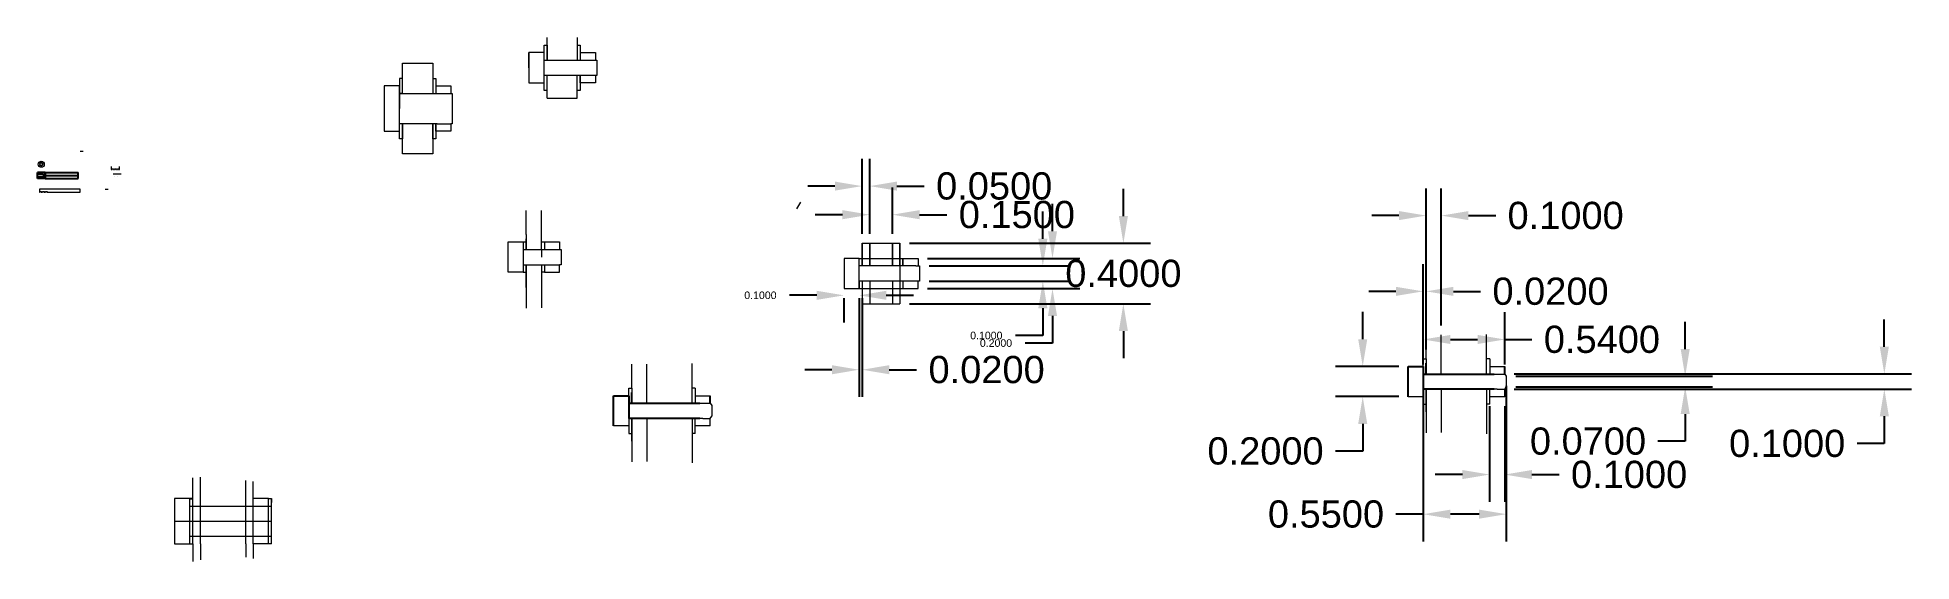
# Model space of a CAD drawing. Header units: inches. Extents: x 21.9 to 34.3, y 21.9 to 25.4.
import ezdxf

# ---------------------------------------------------------------- set-up
doc = ezdxf.new("R2010")
doc.units = ezdxf.units.IN
doc.header["$MEASUREMENT"] = 0
doc.layers.get('Defpoints').update_dxf_attribs({"color": 4})
doc.layers.add('suruburi', color=7, linetype='Continuous', lineweight=13)
doc.styles.get("Standard").update_dxf_attribs({"font": 'arial.ttf'})
doc.dimstyles.get("Standard").update_dxf_attribs({"dimtxt": 0.18, "dimasz": 0.18, "dimexe": 0.18, "dimexo": 0.0625, "dimgap": 0.09, "dimtad": 0, "dimtih": 1, "dimtoh": 1, "dimdec": 4, "dimzin": 0, "dimdsep": 46, "dimtxsty": 'Standard', "dimcen": 0.09, "dimadec": 0, "dimazin": 0, "dimtfac": 1, "dimtdec": 4, "dimtofl": 0, "dimtmove": 0, "dimatfit": 3, "dimfxl": 1, "dimtolj": 1, "dimtzin": 0, "dimarcsym": 0})

# ---------------------------------------------------------------- blocks, each defined once
blk = doc.blocks.new('*D14')
at = {"layer": 'Defpoints', "color": 0, "lineweight": -2, "transparency": 16777216}
for p, q in [((28.614, 24.08), (28.614, 24.26)), ((27.787, 23.9), (28.794, 23.9)), ((27.787, 23.7), (28.794, 23.7)), ((28.614, 23.52), (28.614, 23.34)), ((28.614, 23.34), (28.434, 23.34))]:
    blk.add_line(p, q, dxfattribs=at)
at = {"layer": 'Defpoints', "color": 0, "transparency": 16777216}
for p in [(27.724, 23.9), (27.724, 23.7), (28.614, 23.7)]:
    blk.add_point(p, dxfattribs=at)
for points in [[(28.584, 24.08), (28.644, 24.08), (28.614, 23.9)], [(28.584, 23.52), (28.644, 23.52), (28.614, 23.7)]]:
    blk.add_solid(points, dxfattribs=at)
at = {"layer": 'Defpoints', "color": 0, "transparency": 16777216, "insert": (28.24, 23.34), "char_height": 0.18, "attachment_point": 5}
blk.add_mtext('\\A1;{\\H0.27778x;0.2000}', dxfattribs=at)
blk = doc.blocks.new('*D15')
at = {"layer": 'Defpoints', "color": 0, "lineweight": -2, "transparency": 16777216}
for p, q in [((29.083, 24.18), (29.083, 24.36)), ((27.667, 24), (29.263, 24)), ((27.667, 23.6), (29.263, 23.6)), ((29.083, 23.42), (29.083, 23.24))]:
    blk.add_line(p, q, dxfattribs=at)
at = {"layer": 'Defpoints', "color": 0, "transparency": 16777216}
for p in [(27.604, 24), (27.604, 23.6), (29.083, 23.6)]:
    blk.add_point(p, dxfattribs=at)
for points in [[(29.053, 24.18), (29.113, 24.18), (29.083, 24)], [(29.053, 23.42), (29.113, 23.42), (29.083, 23.6)]]:
    blk.add_solid(points, dxfattribs=at)
at = {"layer": 'Defpoints', "color": 0, "transparency": 16777216, "insert": (29.083, 23.8), "char_height": 0.18, "attachment_point": 5}
blk.add_mtext('\\A1;0.4000', dxfattribs=at)
blk = doc.blocks.new('*D16')
at = {"layer": 'Defpoints', "color": 0, "lineweight": -2, "transparency": 16777216}
for p, q in [((28.55, 24.03), (28.55, 24.21)), ((27.797, 23.85), (28.73, 23.85)), ((27.797, 23.75), (28.73, 23.75)), ((28.55, 23.57), (28.55, 23.39)), ((28.55, 23.39), (28.37, 23.39))]:
    blk.add_line(p, q, dxfattribs=at)
at = {"layer": 'Defpoints', "color": 0, "transparency": 16777216}
for p in [(27.734, 23.85), (27.734, 23.75), (28.55, 23.75)]:
    blk.add_point(p, dxfattribs=at)
for points in [[(28.52, 24.03), (28.58, 24.03), (28.55, 23.85)], [(28.52, 23.57), (28.58, 23.57), (28.55, 23.75)]]:
    blk.add_solid(points, dxfattribs=at)
at = {"layer": 'Defpoints', "color": 0, "transparency": 16777216, "insert": (28.176, 23.39), "char_height": 0.18, "attachment_point": 5}
blk.add_mtext('\\A1;{\\H0.27778x;0.1000}', dxfattribs=at)
blk = doc.blocks.new('*D17')
at = {"layer": 'Defpoints', "color": 0, "lineweight": -2, "transparency": 16777216}
for p, q in [((27.354, 24.062), (27.354, 24.558)), ((27.404, 24.062), (27.404, 24.558)), ((27.174, 24.378), (26.994, 24.378)), ((27.584, 24.378), (27.764, 24.378))]:
    blk.add_line(p, q, dxfattribs=at)
at = {"layer": 'Defpoints', "color": 0, "transparency": 16777216}
for p in [(27.404, 24.378), (27.354, 24), (27.404, 24)]:
    blk.add_point(p, dxfattribs=at)
for points in [[(27.174, 24.408), (27.174, 24.348), (27.354, 24.378)], [(27.584, 24.408), (27.584, 24.348), (27.404, 24.378)]]:
    blk.add_solid(points, dxfattribs=at)
at = {"layer": 'Defpoints', "color": 0, "transparency": 16777216, "insert": (28.228, 24.378), "char_height": 0.18, "attachment_point": 5}
blk.add_mtext('\\A1;0.0500', dxfattribs=at)
blk = doc.blocks.new('*D18')
at = {"layer": 'Defpoints', "color": 0, "lineweight": -2, "transparency": 16777216}
for p, q in [((27.404, 24.062), (27.404, 24.369)), ((27.554, 24.062), (27.554, 24.369)), ((27.224, 24.189), (27.044, 24.189)), ((27.734, 24.189), (27.914, 24.189))]:
    blk.add_line(p, q, dxfattribs=at)
at = {"layer": 'Defpoints', "color": 0, "transparency": 16777216}
for p in [(27.554, 24.189), (27.404, 24), (27.554, 24)]:
    blk.add_point(p, dxfattribs=at)
for points in [[(27.224, 24.219), (27.224, 24.159), (27.404, 24.189)], [(27.734, 24.219), (27.734, 24.159), (27.554, 24.189)]]:
    blk.add_solid(points, dxfattribs=at)
at = {"layer": 'Defpoints', "color": 0, "transparency": 16777216, "insert": (28.378, 24.189), "char_height": 0.18, "attachment_point": 5}
blk.add_mtext('\\A1;0.1500', dxfattribs=at)
blk = doc.blocks.new('*D19')
at = {"layer": 'Defpoints', "color": 0, "lineweight": -2, "transparency": 16777216}
for p, q in [((27.334, 23.637), (27.334, 22.984)), ((27.354, 23.637), (27.354, 22.984)), ((27.154, 23.164), (26.974, 23.164)), ((27.534, 23.164), (27.714, 23.164))]:
    blk.add_line(p, q, dxfattribs=at)
at = {"layer": 'Defpoints', "color": 0, "transparency": 16777216}
for p in [(27.334, 23.7), (27.354, 23.7), (27.354, 23.164)]:
    blk.add_point(p, dxfattribs=at)
for points in [[(27.154, 23.194), (27.154, 23.134), (27.334, 23.164)], [(27.534, 23.194), (27.534, 23.134), (27.354, 23.164)]]:
    blk.add_solid(points, dxfattribs=at)
at = {"layer": 'Defpoints', "color": 0, "transparency": 16777216, "insert": (28.178, 23.164), "char_height": 0.18, "attachment_point": 5}
blk.add_mtext('\\A1;0.0200', dxfattribs=at)
blk = doc.blocks.new('*D20')
at = {"layer": 'Defpoints', "color": 0, "lineweight": -2, "transparency": 16777216}
for p, q in [((27.054, 23.656), (26.874, 23.656)), ((27.234, 23.637), (27.234, 23.476)), ((27.334, 23.637), (27.334, 23.476)), ((27.514, 23.656), (27.694, 23.656))]:
    blk.add_line(p, q, dxfattribs=at)
at = {"layer": 'Defpoints', "color": 0, "transparency": 16777216}
for p in [(27.234, 23.7), (27.334, 23.7), (27.234, 23.656)]:
    blk.add_point(p, dxfattribs=at)
for points in [[(27.054, 23.686), (27.054, 23.626), (27.234, 23.656)], [(27.514, 23.686), (27.514, 23.626), (27.334, 23.656)]]:
    blk.add_solid(points, dxfattribs=at)
at = {"layer": 'Defpoints', "color": 0, "transparency": 16777216, "insert": (26.681, 23.656), "char_height": 0.18, "attachment_point": 5}
blk.add_mtext('\\A1;{\\H0.27778x;0.1000}', dxfattribs=at)
blk = doc.blocks.new('*D23')
at = {"layer": 'Defpoints', "color": 0, "lineweight": -2, "transparency": 16777216}
for p, q in [((31.067, 23.298), (31.067, 23.862)), ((31.087, 23.298), (31.087, 23.862)), ((30.887, 23.682), (30.707, 23.682)), ((31.267, 23.682), (31.447, 23.682))]:
    blk.add_line(p, q, dxfattribs=at)
at = {"layer": 'Defpoints', "color": 0, "transparency": 16777216}
for p in [(31.087, 23.682), (31.067, 23.236), (31.087, 23.236)]:
    blk.add_point(p, dxfattribs=at)
for points in [[(30.887, 23.712), (30.887, 23.652), (31.067, 23.682)], [(31.267, 23.712), (31.267, 23.652), (31.087, 23.682)]]:
    blk.add_solid(points, dxfattribs=at)
at = {"layer": 'Defpoints', "color": 0, "transparency": 16777216, "insert": (31.91, 23.682), "char_height": 0.18, "attachment_point": 5}
blk.add_mtext('\\A1;0.0200', dxfattribs=at)
blk = doc.blocks.new('*D24')
at = {"layer": 'Defpoints', "color": 0, "lineweight": -2, "transparency": 16777216}
for p, q in [((31.087, 23.456), (31.087, 24.363)), ((31.187, 23.456), (31.187, 24.363)), ((30.907, 24.183), (30.727, 24.183)), ((31.367, 24.183), (31.547, 24.183))]:
    blk.add_line(p, q, dxfattribs=at)
at = {"layer": 'Defpoints', "color": 0, "transparency": 16777216}
for p in [(31.187, 24.183), (31.087, 23.393), (31.187, 23.393)]:
    blk.add_point(p, dxfattribs=at)
for points in [[(30.907, 24.213), (30.907, 24.153), (31.087, 24.183)], [(31.367, 24.213), (31.367, 24.153), (31.187, 24.183)]]:
    blk.add_solid(points, dxfattribs=at)
at = {"layer": 'Defpoints', "color": 0, "transparency": 16777216, "insert": (32.01, 24.183), "char_height": 0.18, "attachment_point": 5}
blk.add_mtext('\\A1;0.1000', dxfattribs=at)
blk = doc.blocks.new('*D25')
at = {"layer": 'Defpoints', "color": 0, "lineweight": -2, "transparency": 16777216}
for p, q in [((31.507, 22.923), (31.507, 22.291)), ((31.607, 22.923), (31.607, 22.291)), ((31.327, 22.471), (31.147, 22.471)), ((31.787, 22.471), (31.967, 22.471))]:
    blk.add_line(p, q, dxfattribs=at)
at = {"layer": 'Defpoints', "color": 0, "transparency": 16777216}
for p in [(31.507, 22.986), (31.607, 22.986), (31.607, 22.471)]:
    blk.add_point(p, dxfattribs=at)
for points in [[(31.327, 22.501), (31.327, 22.441), (31.507, 22.471)], [(31.787, 22.501), (31.787, 22.441), (31.607, 22.471)]]:
    blk.add_solid(points, dxfattribs=at)
at = {"layer": 'Defpoints', "color": 0, "transparency": 16777216, "insert": (32.43, 22.471), "char_height": 0.18, "attachment_point": 5}
blk.add_mtext('\\A1;0.1000', dxfattribs=at)
blk = doc.blocks.new('*D27')
at = {"layer": 'Defpoints', "color": 0, "lineweight": -2, "transparency": 16777216}
for p, q in [((31.067, 23.058), (31.067, 22.029)), ((31.617, 23.058), (31.617, 22.029)), ((31.067, 22.209), (30.887, 22.209)), ((31.437, 22.209), (31.247, 22.209))]:
    blk.add_line(p, q, dxfattribs=at)
at = {"layer": 'Defpoints', "color": 0, "transparency": 16777216}
for p in [(31.067, 23.121), (31.617, 23.121), (31.067, 22.209)]:
    blk.add_point(p, dxfattribs=at)
for points in [[(31.247, 22.239), (31.247, 22.179), (31.067, 22.209)], [(31.437, 22.239), (31.437, 22.179), (31.617, 22.209)]]:
    blk.add_solid(points, dxfattribs=at)
at = {"layer": 'Defpoints', "color": 0, "transparency": 16777216, "insert": (30.424, 22.209), "char_height": 0.18, "attachment_point": 5}
blk.add_mtext('\\A1;0.5500', dxfattribs=at)
blk = doc.blocks.new('*D28')
at = {"layer": 'Defpoints', "color": 0, "lineweight": -2, "transparency": 16777216}
for p, q in [((31.067, 23.198), (31.067, 23.544)), ((31.607, 23.198), (31.607, 23.544)), ((31.247, 23.364), (31.427, 23.364)), ((31.607, 23.364), (31.787, 23.364))]:
    blk.add_line(p, q, dxfattribs=at)
at = {"layer": 'Defpoints', "color": 0, "transparency": 16777216}
for p in [(31.607, 23.364), (31.067, 23.136), (31.607, 23.136)]:
    blk.add_point(p, dxfattribs=at)
for points in [[(31.247, 23.394), (31.247, 23.334), (31.067, 23.364)], [(31.427, 23.394), (31.427, 23.334), (31.607, 23.364)]]:
    blk.add_solid(points, dxfattribs=at)
at = {"layer": 'Defpoints', "color": 0, "transparency": 16777216, "insert": (32.25, 23.364), "char_height": 0.18, "attachment_point": 5}
blk.add_mtext('\\A1;0.5400', dxfattribs=at)
blk = doc.blocks.new('*D29')
at = {"layer": 'Defpoints', "color": 0, "lineweight": -2, "transparency": 16777216}
for p, q in [((32.801, 23.301), (32.801, 23.481)), ((31.68, 23.121), (32.981, 23.121)), ((31.68, 23.051), (32.981, 23.051)), ((32.801, 22.871), (32.801, 22.691)), ((32.801, 22.691), (32.621, 22.691))]:
    blk.add_line(p, q, dxfattribs=at)
at = {"layer": 'Defpoints', "color": 0, "transparency": 16777216}
for p in [(31.617, 23.121), (31.617, 23.051), (32.801, 23.051)]:
    blk.add_point(p, dxfattribs=at)
for points in [[(32.771, 23.301), (32.831, 23.301), (32.801, 23.121)], [(32.771, 22.871), (32.831, 22.871), (32.801, 23.051)]]:
    blk.add_solid(points, dxfattribs=at)
at = {"layer": 'Defpoints', "color": 0, "transparency": 16777216, "insert": (32.158, 22.691), "char_height": 0.18, "attachment_point": 5}
blk.add_mtext('\\A1;0.0700', dxfattribs=at)
blk = doc.blocks.new('*D30')
at = {"layer": 'Defpoints', "color": 0, "lineweight": -2, "transparency": 16777216}
for p, q in [((30.667, 23.366), (30.667, 23.546)), ((30.905, 23.186), (30.487, 23.186)), ((30.905, 22.986), (30.487, 22.986)), ((30.667, 22.806), (30.667, 22.626)), ((30.667, 22.626), (30.487, 22.626))]:
    blk.add_line(p, q, dxfattribs=at)
at = {"layer": 'Defpoints', "color": 0, "transparency": 16777216}
for p in [(30.967, 23.186), (30.667, 22.986), (30.967, 22.986)]:
    blk.add_point(p, dxfattribs=at)
for points in [[(30.637, 23.366), (30.697, 23.366), (30.667, 23.186)], [(30.637, 22.806), (30.697, 22.806), (30.667, 22.986)]]:
    blk.add_solid(points, dxfattribs=at)
at = {"layer": 'Defpoints', "color": 0, "transparency": 16777216, "insert": (30.024, 22.626), "char_height": 0.18, "attachment_point": 5}
blk.add_mtext('\\A1;0.2000', dxfattribs=at)
blk = doc.blocks.new('*D31')
at = {"layer": 'Defpoints', "color": 0, "lineweight": -2, "transparency": 16777216}
for p, q in [((34.119, 23.316), (34.119, 23.496)), ((31.67, 23.136), (34.299, 23.136)), ((31.67, 23.036), (34.299, 23.036)), ((34.119, 22.856), (34.119, 22.676)), ((34.119, 22.676), (33.939, 22.676))]:
    blk.add_line(p, q, dxfattribs=at)
at = {"layer": 'Defpoints', "color": 0, "transparency": 16777216}
for p in [(31.607, 23.136), (31.607, 23.036), (34.119, 23.036)]:
    blk.add_point(p, dxfattribs=at)
for points in [[(34.089, 23.316), (34.149, 23.316), (34.119, 23.136)], [(34.089, 22.856), (34.149, 22.856), (34.119, 23.036)]]:
    blk.add_solid(points, dxfattribs=at)
at = {"layer": 'Defpoints', "color": 0, "transparency": 16777216, "insert": (33.476, 22.676), "char_height": 0.18, "attachment_point": 5}
blk.add_mtext('\\A1;0.1000', dxfattribs=at)

msp = doc.modelspace()

# ---------------------------------------------------------------- linework, layer by layer
for p, q in [((31.08718, 23.13575), (31.08718, 23.20666)), ((30.96718, 22.98575), (30.96718, 23.18575)), ((30.96718, 23.18575), (31.06718, 23.18575)), ((31.06718, 23.18575), (31.06718, 23.13575)), ((31.06718, 23.13575), (31.06718, 23.03575)), ((31.06718, 23.13575), (31.08718, 23.13575)), ((31.08718, 23.13575), (31.38718, 23.13575)), ((31.38718, 23.13575), (31.40718, 23.13575)), ((31.40718, 23.13575), (31.50718, 23.13575)), ((31.50718, 23.13575), (31.53718, 23.13575)), ((31.60718, 23.13575), (31.60718, 23.18575)), ((25.70926, 22.79239), (25.70926, 22.99239)), ((25.70926, 22.99239), (25.80926, 22.99239)), ((25.80926, 22.99239), (25.80926, 22.94239)), ((25.82926, 22.94239), (25.82926, 23.01329)), ((26.34926, 22.94239), (26.34926, 22.99239)), ((31.53718, 23.03575), (31.06718, 23.03575)), ((25.80926, 22.94239), (25.80926, 22.84239)), ((25.80926, 22.94239), (25.82926, 22.94239)), ((26.27926, 22.84239), (25.80926, 22.84239)), ((25.82926, 22.94239), (26.12926, 22.94239)), ((26.12926, 22.94239), (26.14926, 22.94239)), ((26.14926, 22.94239), (26.24926, 22.94239)), ((26.24926, 22.94239), (26.27926, 22.94239))]:
    msp.add_line(p, q)
at = {"layer": 'Defpoints'}
for p, q in [((21.89654, 24.42788), (21.89654, 24.46788)), ((21.94654, 24.46788), (21.89654, 24.46788)), ((21.93654, 24.45788), (21.89654, 24.45788)), ((21.89654, 24.45788), (21.93654, 24.45788)), ((21.93654, 24.43788), (21.89654, 24.43788)), ((21.93654, 24.45788), (21.93654, 24.43788)), ((21.94654, 24.44788), (21.94654, 24.46788)), ((21.94654, 24.46788), (21.94654, 24.42788)), ((21.94654, 24.46788), (22.16654, 24.46788)), ((21.94654, 24.44788), (22.16654, 24.44788)), ((22.16654, 24.42788), (22.16654, 24.46788)), ((21.94654, 24.42788), (21.89654, 24.42788)), ((21.94654, 24.42788), (22.16654, 24.42788)), ((22.9044, 22.31277), (22.9244, 22.31277))]:
    msp.add_line(p, q, dxfattribs=at)
at = {"layer": 'suruburi'}
for p, q in [((25.24894, 25.21036, -0.31611), (25.24894, 25.31036, -0.31611)), ((25.24894, 25.31036, -0.31611), (25.26894, 25.31036, -0.31611)), ((25.26894, 25.21036, -0.31611), (25.26894, 25.36036, -0.31611)), ((25.26894, 25.31036, -0.31611), (25.26894, 25.21036, -0.31611)), ((25.46894, 25.36036, -0.31611), (25.46894, 25.21036, -0.31611)), ((25.46894, 25.31036, -0.31611), (25.48894, 25.31036, -0.31611)), ((25.48894, 25.31036, -0.31611), (25.48894, 25.21036, -0.31611)), ((24.31193, 25.09028), (24.31193, 25.19028)), ((24.31193, 25.19028), (24.51193, 25.19028)), ((24.51193, 25.19028), (24.51193, 24.99028)), ((25.14894, 25.16036, -0.31611), (25.14894, 25.26036, -0.31611)), ((25.14894, 25.26036, -0.31611), (25.14894, 25.06036, -0.31611)), ((25.24894, 25.26036, -0.31611), (25.14894, 25.26036, -0.31611)), ((25.24894, 25.06036, -0.31611), (25.24894, 25.26036, -0.31611)), ((25.24894, 25.16036, -0.31611), (25.24894, 25.21036, -0.31611)), ((25.24894, 25.21036, -0.31611), (25.59894, 25.21036, -0.31611)), ((25.48894, 25.26036, -0.31611), (25.58894, 25.26036, -0.31611)), ((25.58894, 25.26036, -0.31611), (25.58894, 25.21036, -0.31611)), ((25.59894, 25.21036, -0.31611), (25.59894, 25.11036, -0.31611)), ((24.31193, 25.09028), (24.29193, 25.09028)), ((24.29193, 25.09028), (24.29193, 24.89028)), ((24.31193, 24.99028), (24.31193, 25.09028)), ((24.51193, 25.09028), (24.53193, 25.09028)), ((24.53193, 25.09028), (24.53193, 24.99028)), ((25.14894, 25.06036, -0.31611), (25.24894, 25.06036, -0.31611)), ((25.59894, 25.11036, -0.31611), (25.24894, 25.11036, -0.31611)), ((25.24894, 25.01036, -0.31611), (25.24894, 25.06036, -0.31611)), ((25.26894, 25.01036, -0.31611), (25.26894, 25.11036, -0.31611)), ((25.46894, 25.01036, -0.31611), (25.46894, 25.11036, -0.31611)), ((25.48894, 25.06036, -0.31611), (25.48894, 25.11036, -0.31611)), ((25.48894, 25.11036, -0.31611), (25.48894, 25.01036, -0.31611)), ((25.58894, 25.06036, -0.31611), (25.48894, 25.06036, -0.31611)), ((25.58894, 25.11036, -0.31611), (25.58894, 25.06036, -0.31611)), ((24.29193, 25.04028), (24.19193, 25.04028)), ((24.19193, 25.04028), (24.19193, 24.74028)), ((24.29193, 24.89028), (24.29193, 25.04028)), ((24.31193, 24.99028), (24.29193, 24.99028)), ((24.29193, 24.99028), (24.54193, 24.99028)), ((24.29193, 24.99028), (24.63193, 24.99028)), ((24.29193, 24.99028), (24.64193, 24.99028)), ((24.53193, 25.04028), (24.63193, 25.04028)), ((24.63193, 25.04028), (24.63193, 24.99028)), ((24.64193, 24.99028), (24.64193, 24.79028)), ((25.26894, 25.01036, -0.31611), (25.24894, 25.01036, -0.31611)), ((25.26894, 24.96036, -0.31611), (25.26894, 25.01036, -0.31611)), ((25.26894, 24.96036, -0.31611), (25.46894, 24.96036, -0.31611)), ((25.48894, 25.01036, -0.31611), (25.46894, 25.01036, -0.31611)), ((25.46894, 24.96036, -0.31611), (25.46894, 25.01036, -0.31611)), ((24.29193, 24.74028), (24.29193, 24.89028)), ((24.19193, 24.74028), (24.29193, 24.74028)), ((24.54193, 24.79028), (24.29193, 24.79028)), ((24.29193, 24.69028), (24.29193, 24.74028)), ((24.31193, 24.69028), (24.29193, 24.69028)), ((24.31193, 24.59028), (24.31193, 24.79028)), ((24.31193, 24.79028), (24.31193, 24.69028)), ((24.51193, 24.69028), (24.51193, 24.79028)), ((24.51193, 24.79028), (24.51193, 24.59028)), ((24.53193, 24.69028), (24.51193, 24.69028)), ((24.53193, 24.74028), (24.53193, 24.79028)), ((24.53193, 24.79028), (24.53193, 24.69028)), ((24.63193, 24.74028), (24.53193, 24.74028)), ((24.54193, 24.79028), (24.63193, 24.79028)), ((24.64193, 24.79028), (24.63193, 24.79028)), ((24.63193, 24.79028), (24.63193, 24.74028)), ((22.17794, 24.6081, 0.02661), (22.19794, 24.6081, 0.02661)), ((24.51193, 24.59028), (24.31193, 24.59028)), ((22.39656, 24.45883), (22.44977, 24.45883)), ((22.42656, 24.43883), (22.42656, 24.43883)), ((21.90994, 24.35827), (21.90994, 24.33827)), ((22.17994, 24.35827), (21.90994, 24.35827)), ((21.90994, 24.33827), (21.91494, 24.33827)), ((21.90994, 24.33827), (21.91494, 24.33827)), ((21.90994, 24.33827), (21.91494, 24.33827)), ((21.91494, 24.33827), (21.91494, 24.34329)), ((21.91494, 24.34329), (21.91994, 24.34327)), ((21.91994, 24.33827), (21.91994, 24.34327)), ((21.91994, 24.33827), (21.92494, 24.33827)), ((21.92494, 24.34327), (21.92494, 24.33827)), ((21.92494, 24.34327), (21.92994, 24.34327)), ((21.92994, 24.33827), (21.92994, 24.34327)), ((21.92994, 24.33827), (21.93494, 24.33827)), ((21.93494, 24.34327), (21.93494, 24.33827)), ((21.93494, 24.34327), (21.93994, 24.34327)), ((21.93994, 24.33827), (21.93994, 24.34327)), ((21.93994, 24.33827), (21.94494, 24.33827)), ((21.94494, 24.34327), (21.94494, 24.33827)), ((21.94494, 24.34327), (21.94994, 24.34327)), ((21.94994, 24.33827), (21.94994, 24.34327)), ((21.94994, 24.33827), (21.95494, 24.33827)), ((21.95494, 24.34327), (21.95494, 24.33827)), ((21.95494, 24.34327), (21.95994, 24.34327)), ((21.95994, 24.34327), (21.95994, 24.33827)), ((21.95994, 24.33827), (22.17994, 24.33827)), ((22.17994, 24.33827), (22.17994, 24.35827)), ((22.34421, 24.35817, 0.02661), (22.36421, 24.35817, 0.02661)), ((25.13143, 24.05854, 0.11), (25.13143, 24.21628, 0.11)), ((25.23143, 23.95854, 0.11), (25.23143, 24.21673, 0.11)), ((26.94564, 24.27102, -0.00249), (26.92078, 24.22764)), ((25.01143, 23.80854, 0.11), (25.01143, 24.00854, 0.11)), ((25.01143, 24.00854, 0.11), (25.11143, 24.00854, 0.11)), ((25.11143, 24.00854, 0.11), (25.11143, 23.95854, 0.11)), ((25.11143, 24.00854, 0.11), (25.13143, 24.00854, 0.11)), ((25.11143, 23.95854, 0.11), (25.11143, 23.85854, 0.11)), ((25.11143, 23.95854, 0.11), (25.13143, 23.95854, 0.11)), ((25.11143, 23.95854, 0.11), (25.35143, 23.95854, 0.11)), ((25.11143, 23.95854, 0.11), (25.36143, 23.95854, 0.11)), ((25.13143, 24.05854, 0.11), (25.13143, 23.95854, 0.11)), ((25.13143, 23.95854, 0.11), (25.13143, 24.02945, 0.11)), ((25.23143, 23.95854, 0.11), (25.23143, 24.00854, 0.11)), ((25.23143, 24.00854, 0.11), (25.33143, 24.00854, 0.11)), ((25.23143, 24.00854, 0.11), (25.25143, 24.00854, 0.11)), ((25.23143, 23.95854, 0.11), (25.23143, 23.90854, 0.11)), ((25.25143, 24.00854, 0.11), (25.25143, 23.95854, 0.11)), ((25.33143, 24.00854, 0.11), (25.35143, 24.00854, 0.11)), ((25.35143, 24.00854, 0.11), (25.35143, 23.95854, 0.11)), ((25.36143, 23.95854, 0.11), (25.36143, 23.85854, 0.11)), ((27.35434, 23.99995), (27.35434, 23.84995)), ((27.35434, 23.84995), (27.35434, 23.99995)), ((27.35434, 23.99995), (27.40434, 23.99995)), ((27.40434, 23.99995), (27.40434, 23.84995)), ((27.40434, 23.84995), (27.40434, 23.99995)), ((27.40434, 23.99995), (27.55434, 23.99995)), ((27.55434, 23.99995), (27.55434, 23.84995)), ((27.55434, 23.84995), (27.55434, 23.99995)), ((27.55434, 23.99995), (27.60434, 23.99995)), ((27.60434, 23.99995), (27.60434, 23.84995)), ((27.60434, 23.84995), (27.60434, 23.99995)), ((25.11143, 23.85854, 0.11), (25.11143, 23.80854, 0.11)), ((25.11143, 23.85854, 0.11), (25.35143, 23.85854, 0.11)), ((25.13143, 23.70854, 0.11), (25.13143, 23.85854, 0.11)), ((25.13143, 23.85854, 0.11), (25.13143, 23.57046, 0.11)), ((25.23143, 23.85854, 0.11), (25.23143, 23.57237, 0.11)), ((25.25143, 23.85854, 0.11), (25.25143, 23.80854, 0.11)), ((25.35143, 23.80854, 0.11), (25.35143, 23.85854, 0.11)), ((25.36143, 23.85854, 0.11), (25.35143, 23.85854, 0.11)), ((27.23434, 23.89995), (27.23434, 23.69995)), ((27.33434, 23.89995), (27.23434, 23.89995)), ((27.33434, 23.69995), (27.33434, 23.89995)), ((27.33434, 23.89995), (27.35434, 23.89995)), ((27.70934, 23.84995), (27.33434, 23.84995)), ((27.35434, 23.89995), (27.72434, 23.89995)), ((27.60434, 23.84995), (27.60434, 23.59995)), ((27.62434, 23.89995), (27.62434, 23.84995)), ((27.62434, 23.84995), (27.62434, 23.89995)), ((27.70934, 23.84995), (27.72434, 23.84995)), ((27.72434, 23.89995), (27.72434, 23.84995)), ((27.72434, 23.84995), (27.73434, 23.84995)), ((27.73434, 23.84995), (27.73434, 23.74995)), ((25.11143, 23.80854, 0.11), (25.01143, 23.80854, 0.11)), ((25.11143, 23.80854, 0.11), (25.13143, 23.80854, 0.11)), ((25.25143, 23.80854, 0.11), (25.23143, 23.80854, 0.11)), ((25.25143, 23.80854, 0.11), (25.35143, 23.80854, 0.11)), ((27.23434, 23.69995), (27.33434, 23.69995)), ((27.70934, 23.74995), (27.33434, 23.74995)), ((27.33434, 23.74995), (27.33434, 23.69995)), ((27.33434, 23.69995), (27.35434, 23.69995)), ((27.35434, 23.74995), (27.35434, 23.59995)), ((27.35434, 23.69995), (27.72434, 23.69995)), ((27.40434, 23.74995), (27.40434, 23.59995)), ((27.55434, 23.74995), (27.55434, 23.59995)), ((27.62434, 23.74995), (27.62434, 23.69995)), ((27.73434, 23.74995), (27.70934, 23.74995)), ((27.72434, 23.69995), (27.72434, 23.74995)), ((27.35434, 23.59995), (27.60434, 23.59995)), ((31.08718, 23.23575), (31.08718, 23.39349)), ((31.18718, 23.13575), (31.18718, 23.39394)), ((31.48718, 23.13575), (31.48718, 23.39777)), ((25.82926, 23.04239), (25.82926, 23.20012)), ((25.92926, 22.94239), (25.92926, 23.20058)), ((26.22926, 22.94239), (26.22926, 23.2044)), ((31.06718, 23.13575), (31.06718, 23.23575)), ((31.06718, 23.23575), (31.08718, 23.23575)), ((31.08718, 23.23575), (31.08718, 23.13575)), ((31.50718, 23.23575), (31.48718, 23.23575)), ((31.50718, 23.23575), (31.50718, 23.20666)), ((31.50718, 23.20666), (31.50718, 23.13575)), ((31.50718, 23.18575), (31.60718, 23.18575)), ((31.53718, 23.13575), (31.55718, 23.13575)), ((31.55718, 23.13575), (31.60718, 23.13575)), ((31.60718, 23.13575), (31.61718, 23.12075)), ((31.61718, 23.12075), (31.61718, 23.05075)), ((25.80926, 22.94239), (25.80926, 23.04239)), ((25.80926, 23.04239), (25.82926, 23.04239)), ((25.82926, 23.04239), (25.82926, 22.94239)), ((26.24926, 23.04239), (26.22926, 23.04239)), ((26.24926, 23.04239), (26.24926, 23.01329)), ((26.24926, 23.01329), (26.24926, 22.94239)), ((26.24926, 22.99239), (26.34926, 22.99239)), ((31.06718, 22.98575), (30.96718, 22.98575)), ((31.06718, 23.03575), (31.06718, 22.98575)), ((31.06718, 23.03575), (31.06718, 22.93575)), ((31.08718, 22.88575), (31.08718, 23.03575)), ((31.08718, 23.03575), (31.08718, 22.74767)), ((31.18718, 23.03575), (31.18718, 22.74958)), ((31.48718, 23.03575), (31.48718, 22.74096)), ((31.50718, 22.93575), (31.50718, 23.03575)), ((31.60718, 22.98575), (31.50718, 22.98575)), ((31.55718, 23.03575), (31.53718, 23.03575)), ((31.55718, 23.03575), (31.60718, 23.03575)), ((31.60718, 23.03575), (31.61718, 23.05075)), ((31.60718, 22.98575), (31.60718, 23.03575)), ((25.80926, 22.84239), (25.80926, 22.79239)), ((25.80926, 22.84239), (25.80926, 22.74239)), ((25.82926, 22.69239), (25.82926, 22.84239)), ((25.82926, 22.84239), (25.82926, 22.55431)), ((25.92926, 22.84239), (25.92926, 22.55622)), ((26.22926, 22.84239), (26.22926, 22.5476)), ((26.24926, 22.74239), (26.24926, 22.84239)), ((26.27926, 22.94239), (26.29926, 22.94239)), ((26.29926, 22.84239), (26.27926, 22.84239)), ((26.29926, 22.94239), (26.34926, 22.94239)), ((26.29926, 22.84239), (26.34926, 22.84239)), ((26.34926, 22.94239), (26.35926, 22.92739)), ((26.34926, 22.84239), (26.35926, 22.85739)), ((26.34926, 22.79239), (26.34926, 22.84239)), ((26.35926, 22.92739), (26.35926, 22.85739)), ((31.06718, 22.93575), (31.08718, 22.93575)), ((31.50718, 22.93575), (31.48718, 22.93575)), ((25.80926, 22.79239), (25.70926, 22.79239)), ((25.80926, 22.74239), (25.82926, 22.74239)), ((26.24926, 22.74239), (26.22926, 22.74239)), ((26.34926, 22.79239), (26.24926, 22.79239)), ((22.9244, 22.31277), (22.9244, 22.44907)), ((22.9744, 22.31277), (22.9744, 22.45471)), ((23.2744, 22.31277), (23.2744, 22.43216)), ((23.3244, 22.31277), (23.3244, 22.42464)), ((22.8044, 22.31277), (22.8044, 22.01277)), ((22.9044, 22.31277), (22.8044, 22.31277)), ((22.9044, 22.01277), (22.9044, 22.31277)), ((22.9044, 22.31277), (22.9244, 22.31277)), ((22.9044, 22.26277), (23.4444, 22.26277)), ((22.9244, 22.01277), (22.9244, 22.31277)), ((22.9744, 22.01277), (22.9744, 22.31277)), ((23.2744, 22.01277), (23.2744, 22.31277)), ((23.3244, 22.01277), (23.3244, 22.31277)), ((23.4244, 22.31277), (23.3244, 22.31277)), ((23.4244, 22.01277), (23.4244, 22.31277)), ((23.4244, 22.31277), (23.4444, 22.31277)), ((23.4444, 22.01277), (23.4444, 22.31277)), ((23.4444, 22.31277), (23.4444, 22.28581)), ((22.8044, 22.16277), (23.4444, 22.16277)), ((22.8044, 22.01277), (22.9044, 22.01277)), ((22.9044, 22.06277), (23.4444, 22.06277)), ((22.9044, 22.01277), (22.9244, 22.01277)), ((22.9244, 22.01277), (22.9244, 21.89629)), ((22.9744, 22.01277), (22.9744, 21.90619)), ((23.2744, 22.01277), (23.2744, 21.92434)), ((23.4444, 22.01277), (23.3244, 22.01277)), ((23.3244, 22.01277), (23.3244, 21.91609))]:
    msp.add_line(p, q, dxfattribs=at)
msp.add_lwpolyline([(21.91634, 24.53101), (21.91134, 24.52235), (21.91634, 24.51369), (21.92634, 24.51369), (21.93134, 24.52235), (21.92634, 24.53101)], close=True, dxfattribs=at)
msp.add_lwpolyline([(22.38505, 24.50679), (22.38505, 24.48679), (22.38852, 24.48679), (22.38852, 24.48679, 0.47859102), (22.38949, 24.488, -1.24156075), (22.3956, 24.488, 0.47859102), (22.39658, 24.48679), (22.39852, 24.48679, 0.47829748), (22.3995, 24.488, -1.24034734), (22.4056, 24.488, 0.47829748), (22.40658, 24.48679), (22.40852, 24.48679, 0.47829748), (22.4095, 24.488, -1.24034734), (22.4156, 24.488, 0.47829748), (22.41658, 24.48679), (22.41852, 24.48679, 0.47829748), (22.4195, 24.488, -1.24034735), (22.4256, 24.488, 0.47829748), (22.42658, 24.48679), (22.42852, 24.48679, 0.47829748), (22.4295, 24.488, -1.24034735), (22.4356, 24.488, 0.47829748), (22.43658, 24.48679), (22.43826, 24.48679), (22.43826, 24.50679)], format="xyb", dxfattribs=at)
for points in [[(22.39255, 24.4918), (22.39257, 24.4918)], [(22.40406, 24.44384), (22.40408, 24.44384)]]:
    msp.add_lwpolyline(points, dxfattribs=at)
for radius in [0.02, 0.01]:
    msp.add_circle((21.92134, 24.52235), radius, dxfattribs=at)

# ---------------------------------------------------------------- dimensions: what is measured, and where the dimension line sits
at = {"layer": 'Defpoints'}
for base, p1, p2, picture, middle in [((27.40434, 24.37793), (27.35434, 23.99995), (27.40434, 23.99995), '*D17', (28.22766, 24.37793)), ((27.55434, 24.18919), (27.40434, 23.99995), (27.55434, 23.99995), '*D18', (28.37766, 24.18919)), ((31.18718, 24.18347), (31.08718, 23.39349), (31.18718, 23.39349), '*D24', (32.0105, 24.18347)), ((31.08718, 23.68186), (31.06718, 23.23575), (31.08718, 23.23575), '*D23', (31.9105, 23.68186)), ((27.35434, 23.16364), (27.33434, 23.69995), (27.35434, 23.69995), '*D19', (28.17766, 23.16364)), ((31.60718, 23.36424), (31.06718, 23.13575), (31.60718, 23.13575), '*D28', (32.2505, 23.36424)), ((31.06718, 22.20865), (31.61718, 23.12075), (31.06718, 23.12075), '*D27', (30.42385, 22.20865)), ((31.60718, 22.47141), (31.50718, 22.98575), (31.60718, 22.98575), '*D25', (32.4305, 22.47141))]:
    dim = msp.add_linear_dim(base=base, p1=p1, p2=p2, dimstyle='Standard', dxfattribs=at)
    dim.commit()
    dim.dimension.update_dxf_attribs({"geometry": picture, "text_midpoint": middle})
for base, p1, p2, picture, middle in [((29.08279, 23.59995), (27.60434, 23.99995), (27.60434, 23.59995), '*D15', (29.08279, 23.79995)), ((30.66744, 22.98575), (30.96718, 23.18575), (30.96718, 22.98575), '*D30', (30.02412, 22.62575)), ((34.11895, 23.03575), (31.60718, 23.13575), (31.60718, 23.03575), '*D31', (33.47562, 22.67575)), ((32.80144, 23.05075), (31.61718, 23.12075), (31.61718, 23.05075), '*D29', (32.15812, 22.69075))]:
    dim = msp.add_linear_dim(base=base, p1=p1, p2=p2, angle=90, dimstyle='Standard', dxfattribs=at)
    dim.commit()
    dim.dimension.update_dxf_attribs({"geometry": picture, "text_midpoint": middle})
for base, p1, p2, picture, middle in [((28.61359, 23.69995), (27.72434, 23.89995), (27.72434, 23.69995), '*D14', (28.23989, 23.33995)), ((28.54986, 23.74995), (27.73434, 23.84995), (27.73434, 23.74995), '*D16', (28.17616, 23.38995))]:
    dim = msp.add_linear_dim(base=base, p1=p1, p2=p2, angle=90, text='{\\H0.27778x;<>}', dimstyle='Standard', dxfattribs=at)
    dim.commit()
    dim.dimension.update_dxf_attribs({"geometry": picture, "text_midpoint": middle})
dim = msp.add_linear_dim(base=(27.23434, 23.65552), p1=(27.33434, 23.69995), p2=(27.23434, 23.69995), text='{\\H0.27778x;<>}', dimstyle='Standard', dxfattribs=at)
dim.commit()
dim.dimension.update_dxf_attribs({"geometry": '*D20', "text_midpoint": (26.68064, 23.65552)})

doc.saveas('drawing.dxf')
